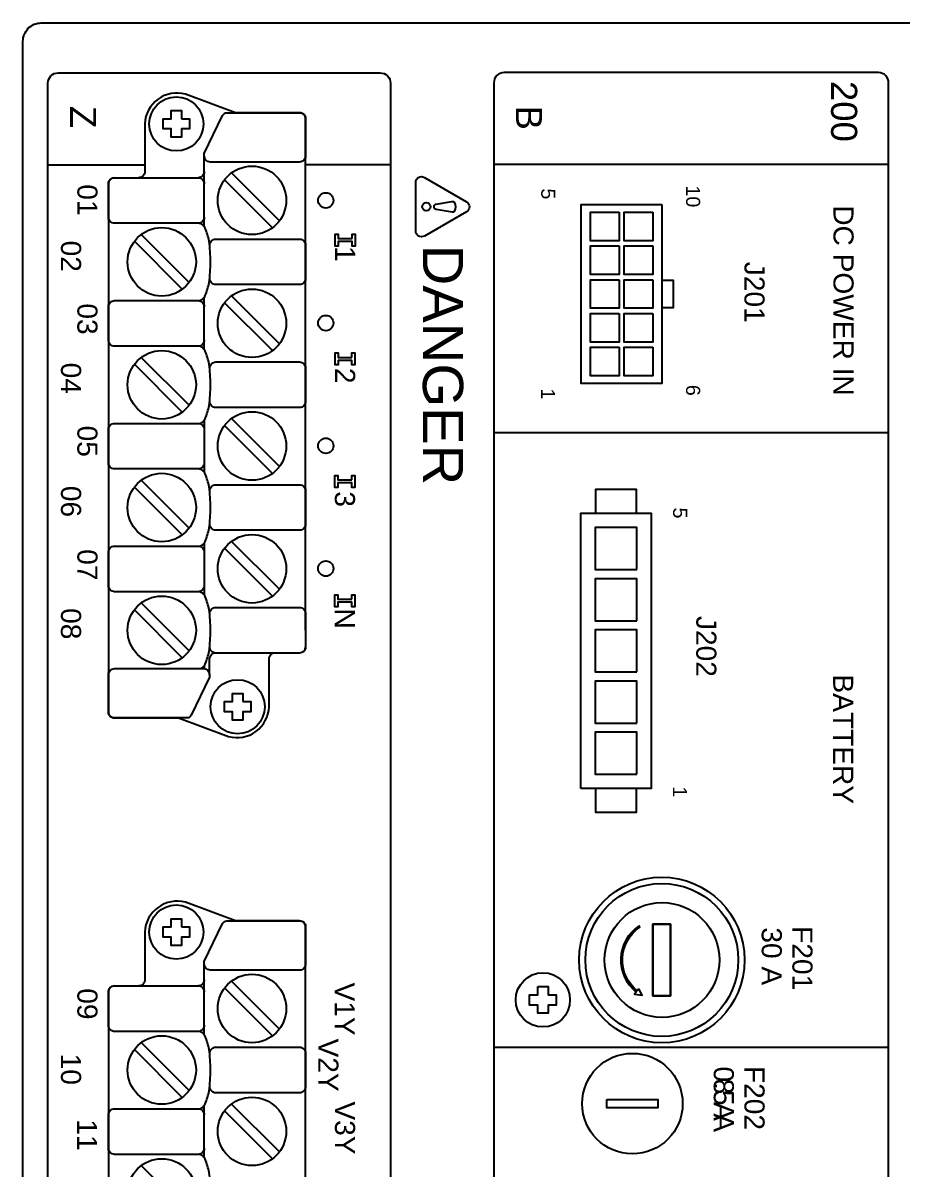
# Model space of a CAD drawing. Extents: x 3 to 47, y 1 to 34.4.
# Drawn here: x 8.52 to 12.82, y 14.26 to 19.86 of the extents above; entities that cross this region are included whole.
import ezdxf

# ---------------------------------------------------------------- set-up
doc = ezdxf.new("R2010")
doc.units = 0
doc.header["$MEASUREMENT"] = 0
for name, color, linetype in [('4_1__1__120_VAC__INCLUDES_', 7, 'CONTINUOUS'), ('4_2__2__230_VAC', 7, 'CONTINUOUS'), ('4_3__4__48_VDC', 7, 'CONTINUOUS'), ('4_4__3__125_VDC', 7, 'CONTINUOUS'), ('5_0____DWG', 7, 'CONTINUOUS')]:
    doc.layers.add(name, color=color, linetype=linetype)
doc.styles.add('ARIAL', font='arial.ttf')

msp = doc.modelspace()

# ---------------------------------------------------------------- linework, layer by layer
at = {"layer": '4_1__1__120_VAC__INCLUDES_'}
for points in [[(11.5201, 17.4669), (11.5201, 17.583), (11.3199, 17.583), (11.3199, 17.4669)], [(11.2476, 16.1219), (11.2476, 17.4669), (11.5924, 17.4669), (11.5924, 16.1219), (11.2476, 16.1219)], [(11.5225, 17.1919), (11.5225, 17.3969), (11.3175, 17.3969), (11.3175, 17.1919), (11.5225, 17.1919)], [(11.5225, 16.9418), (11.5225, 17.1468), (11.3175, 17.1468), (11.3175, 16.9418), (11.5225, 16.9418)], [(11.5225, 16.6921), (11.5225, 16.897), (11.3175, 16.897), (11.3175, 16.6921), (11.5225, 16.6921)], [(11.5225, 16.4419), (11.5225, 16.6469), (11.3175, 16.6469), (11.3175, 16.4419), (11.5225, 16.4419)], [(11.5225, 16.1918), (11.5225, 16.3968), (11.3175, 16.3968), (11.3175, 16.1918), (11.5225, 16.1918)], [(11.3199, 16.1219), (11.3199, 16.0058), (11.5201, 16.0058), (11.5201, 16.1219)], [(11.6004, 15.1085), (11.687, 15.1085), (11.687, 15.4589), (11.6004, 15.4589), (11.6004, 15.1085)]]:
    msp.add_lwpolyline(points, dxfattribs=at)
msp.add_lwpolyline([(11.5319, 15.1427), (11.5236, 15.1328, -0.508249), (11.5371, 15.4444), (11.5327, 15.451, 0.509241), (11.5192, 15.1262), (11.511, 15.1164), (11.5471, 15.1113)], format="xyb", close=True, dxfattribs=at)
for centre, radius in [((11.6441, 15.2836), 0.4046), ((11.6438, 15.2837), 0.3737), ((11.6449, 15.2837), 0.2808)]:
    msp.add_circle(centre, radius, dxfattribs=at)
at = {"layer": '4_2__2__230_VAC'}
for points in [[(11.5201, 17.4669), (11.5201, 17.583), (11.3199, 17.583), (11.3199, 17.4669)], [(11.2476, 16.1219), (11.2476, 17.4669), (11.5924, 17.4669), (11.5924, 16.1219), (11.2476, 16.1219)], [(11.5225, 17.1919), (11.5225, 17.3969), (11.3175, 17.3969), (11.3175, 17.1919), (11.5225, 17.1919)], [(11.5225, 16.9418), (11.5225, 17.1468), (11.3175, 17.1468), (11.3175, 16.9418), (11.5225, 16.9418)], [(11.5225, 16.6921), (11.5225, 16.897), (11.3175, 16.897), (11.3175, 16.6921), (11.5225, 16.6921)], [(11.5225, 16.4419), (11.5225, 16.6469), (11.3175, 16.6469), (11.3175, 16.4419), (11.5225, 16.4419)], [(11.5225, 16.1918), (11.5225, 16.3968), (11.3175, 16.3968), (11.3175, 16.1918), (11.5225, 16.1918)], [(11.3199, 16.1219), (11.3199, 16.0058), (11.5201, 16.0058), (11.5201, 16.1219)]]:
    msp.add_lwpolyline(points, dxfattribs=at)
msp.add_lwpolyline([(11.5319, 15.1427), (11.5236, 15.1328, -0.508249), (11.5371, 15.4444), (11.5327, 15.451, 0.509241), (11.5192, 15.1262), (11.511, 15.1164), (11.5471, 15.1113)], format="xyb", close=True, dxfattribs=at)
msp.add_lwpolyline([(11.687, 15.4589), (11.687, 15.1085), (11.6004, 15.1085), (11.6004, 15.4589)], close=True, dxfattribs=at)
for centre, radius in [((11.6441, 15.2836), 0.4046), ((11.6438, 15.2837), 0.3737), ((11.6449, 15.2837), 0.2808)]:
    msp.add_circle(centre, radius, dxfattribs=at)
at = {"layer": '5_0____DWG'}
for points in [[(8.61, 19.8636), (21.875, 19.8636, -0.414214), (22, 19.7386), (22, 2.7386, -0.414214), (21.875, 2.6136), (8.61, 2.6136, -0.414213), (8.52, 2.7036), (8.52, 19.7736, -0.414214), (8.61, 19.8636, -0.212206)], [(10.3174, 19.5697), (10.3174, 12.3784, -0.414214), (10.2674, 12.3284), (8.6924, 12.3284, -0.414214), (8.6424, 12.3784), (8.6424, 19.5697, -0.414214), (8.6924, 19.6197), (10.2674, 19.6197, -0.414214), (10.3174, 19.5697, -0.166204)], [(12.7026, 19.6209), (10.8726, 19.6209, 0.414214), (10.8226, 19.5709), (10.8226, 2.9107, 0.414214), (10.8726, 2.8607), (12.7026, 2.8607, 0.414214), (12.7526, 2.9107), (12.7526, 19.5709, 0.414214), (12.7026, 19.6209, 0.416628)], [(9.9022, 16.8951), (9.9022, 19.3947, 0.414215), (9.8722, 19.4247), (9.5594, 19.4247), (9.3146, 19.5156, 0.47859), (9.116, 19.3706), (9.116, 19.1372, -0.414214), (9.086, 19.1072)], [(9.4068, 18.8678), (9.4068, 19.226), (9.4965, 19.4119, -0.241986), (9.5164, 19.4247), (9.8722, 19.4248, -0.422157), (9.902, 19.3981), (9.9022, 19.2137, -0.414214), (9.8722, 19.1837), (9.4351, 19.1837, -0.390527), (9.4068, 19.2137)], [(8.968, 19.1072, 0.414213), (8.938, 19.0772), (8.9377, 16.6776)], [(9.4068, 18.9143, -0.414214), (9.3768, 18.8843), (8.968, 18.8843, -0.414214), (8.938, 18.9143), (8.938, 19.0772, -0.414214), (8.968, 19.1072), (9.3768, 19.1072, -0.414214), (9.4068, 19.0772)], [(9.4068, 19.1372, -0.414214), (9.3768, 19.1072)], [(10.689, 18.941), (10.4827, 18.8218, -0.57735), (10.4405, 18.8461), (10.4405, 19.0844, -0.57735), (10.4827, 19.1088), (10.689, 18.9896, -0.57735), (10.689, 18.941, 0.52742)], [(10.6181, 18.9389), (10.5405, 18.9517, -0.330608), (10.5307, 18.9622), (10.5307, 18.9673, -0.34684), (10.5402, 18.9785), (10.6174, 18.9915, -0.299293), (10.628, 18.9869, -0.320703), (10.6278, 18.9424, -0.275241), (10.6181, 18.9389, 0.53926)], [(9.3768, 18.5064, 0.191033), (9.4007, 18.5149, 0.081668), (9.4108, 18.5306, 0.0591), (9.4302, 18.5943, 0.034646), (9.4372, 18.6958, 0.03436), (9.4302, 18.7965, 0.0591), (9.4108, 18.8602, 0.081668), (9.4007, 18.8758, 0.191033), (9.3768, 18.8843)], [(9.4334, 18.7695), (9.4334, 18.7773, -0.414214), (9.4634, 18.8073), (9.8722, 18.8073, -0.414214), (9.9022, 18.7773), (9.9022, 18.6145, -0.414214), (9.8722, 18.5845), (9.4634, 18.5845, -0.414214), (9.4334, 18.6145), (9.4334, 18.6213)], [(9.4068, 18.3136, -0.414214), (9.3768, 18.2836), (8.968, 18.2836, -0.414214), (8.938, 18.3136), (8.938, 18.4764, -0.414214), (8.968, 18.5064), (9.3768, 18.5064, -0.414214), (9.4068, 18.4764)], [(9.3768, 17.9057, 0.191033), (9.4007, 17.9142, 0.081668), (9.4108, 17.9298, 0.0591), (9.4302, 17.9935, 0.034646), (9.4372, 18.095, 0.03436), (9.4302, 18.1957, 0.0591), (9.4108, 18.2594, 0.081668), (9.4007, 18.2751, 0.191033), (9.3768, 18.2836)], [(9.4334, 18.1687), (9.4334, 18.1766, -0.414214), (9.4634, 18.2066), (9.8722, 18.2066, -0.414214), (9.9022, 18.1766), (9.9022, 18.0137, -0.414214), (9.8722, 17.9837), (9.4634, 17.9837, -0.414214), (9.4334, 18.0137), (9.4334, 18.0205)], [(9.4068, 17.7136, -0.414214), (9.3768, 17.6836), (8.968, 17.6836, -0.414214), (8.938, 17.7136), (8.938, 17.8764, -0.414214), (8.968, 17.9064), (9.3768, 17.9064, -0.414214), (9.4068, 17.8764)], [(9.3768, 17.3056, 0.191033), (9.4007, 17.3142, 0.081668), (9.4108, 17.3298, 0.0591), (9.4302, 17.3935, 0.034646), (9.4372, 17.495, 0.03436), (9.4302, 17.5957, 0.0591), (9.4108, 17.6594, 0.081668), (9.4007, 17.675, 0.191033), (9.3768, 17.6836)], [(9.4334, 17.5687), (9.4334, 17.5766, -0.414214), (9.4634, 17.6066), (9.8722, 17.6066, -0.414214), (9.9022, 17.5766), (9.9022, 17.4137, -0.414214), (9.8722, 17.3837), (9.4634, 17.3837, -0.414214), (9.4334, 17.4137), (9.4334, 17.4205)], [(9.4068, 17.1136, -0.414214), (9.3768, 17.0836), (8.968, 17.0836, -0.414214), (8.938, 17.1136), (8.938, 17.2764, -0.414214), (8.968, 17.3064), (9.3768, 17.3064, -0.414214), (9.4068, 17.2764)], [(9.3896, 16.7076, 0.094202), (9.4007, 16.7142, 0.081668), (9.4108, 16.7298, 0.0591), (9.4302, 16.7935, 0.034646), (9.4372, 16.895, 0.03436), (9.4302, 16.9957, 0.0591), (9.4108, 17.0594, 0.081668), (9.4007, 17.075, 0.191033), (9.3768, 17.0836)], [(9.4334, 16.9687), (9.4334, 16.9766, -0.414214), (9.4634, 17.0066), (9.8722, 17.0066, -0.414214), (9.9022, 16.9766), (9.9022, 16.8137, -0.414214), (9.8722, 16.7837), (9.4634, 16.7837, -0.414214), (9.4334, 16.8137), (9.4334, 16.8205)], [(8.9377, 16.6791), (8.9377, 16.4966, 0.414214), (8.9677, 16.4666), (9.2807, 16.4666), (9.5255, 16.3757, 0.480048), (9.7237, 16.5208), (9.7237, 16.755, -0.414214), (9.7537, 16.785), (9.8719, 16.785, 0.414212), (9.9019, 16.815)], [(9.4331, 16.6776), (9.433, 16.755, -0.414214), (9.463, 16.785)], [(9.9022, 12.9451), (9.9022, 15.4447, 0.414215), (9.8722, 15.4747), (9.5594, 15.4747), (9.3146, 15.5656, 0.47859), (9.116, 15.4206), (9.116, 15.1872, -0.414214), (9.086, 15.1572)], [(9.4068, 14.9178), (9.4068, 15.276), (9.4965, 15.4619, -0.241986), (9.5164, 15.4747), (9.8722, 15.4748, -0.422157), (9.902, 15.4481), (9.9022, 15.2637, -0.414214), (9.8722, 15.2337), (9.4351, 15.2337, -0.390527), (9.4068, 15.2637)], [(9.4068, 15.1872, -0.414214), (9.3768, 15.1572)], [(8.968, 15.1572, 0.414213), (8.938, 15.1272), (8.9377, 12.7276)], [(9.4068, 14.9643, -0.414214), (9.3768, 14.9343), (8.968, 14.9343, -0.414214), (8.938, 14.9643), (8.938, 15.1272, -0.414214), (8.968, 15.1572), (9.3768, 15.1572, -0.414214), (9.4068, 15.1272)], [(9.3768, 14.5564, 0.191033), (9.4007, 14.5649, 0.081668), (9.4108, 14.5806, 0.0591), (9.4302, 14.6443, 0.034646), (9.4372, 14.7458, 0.03436), (9.4302, 14.8465, 0.0591), (9.4108, 14.9102, 0.081668), (9.4007, 14.9258, 0.191033), (9.3768, 14.9343)], [(9.4334, 14.8195), (9.4334, 14.8273, -0.414214), (9.4634, 14.8573), (9.8722, 14.8573, -0.414214), (9.9022, 14.8273), (9.9022, 14.6645, -0.414214), (9.8722, 14.6345), (9.4634, 14.6345, -0.414214), (9.4334, 14.6645), (9.4334, 14.6713)], [(9.4068, 14.3636, -0.414214), (9.3768, 14.3336), (8.968, 14.3336, -0.414214), (8.938, 14.3636), (8.938, 14.5264, -0.414214), (8.968, 14.5564), (9.3768, 14.5564, -0.414214), (9.4068, 14.5264)], [(9.3768, 13.9557, 0.191033), (9.4007, 13.9642, 0.081668), (9.4108, 13.9798, 0.0591), (9.4302, 14.0435, 0.034646), (9.4372, 14.145, 0.03436), (9.4302, 14.2457, 0.0591), (9.4108, 14.3094, 0.081668), (9.4007, 14.3251, 0.191033), (9.3768, 14.3336)]]:
    msp.add_lwpolyline(points, format="xyb", dxfattribs=at)
for points in [[(9.2949, 19.3951), (9.3352, 19.3951), (9.3352, 19.3452), (9.2949, 19.3452), (9.2949, 19.305), (9.245, 19.305), (9.245, 19.3452), (9.205, 19.3452), (9.205, 19.3951), (9.245, 19.3951), (9.245, 19.4353), (9.2949, 19.4353)], [(11.644, 18.9762), (11.644, 18.1012), (11.25, 18.1012), (11.25, 18.9762)], [(11.4345, 18.9387), (11.4345, 18.7987), (11.2945, 18.7987), (11.2945, 18.9387)], [(11.5995, 18.9387), (11.5995, 18.7987), (11.4595, 18.7987), (11.4595, 18.9387)], [(11.4345, 18.7737), (11.4345, 18.6337), (11.2945, 18.6337), (11.2945, 18.7737)], [(11.5995, 18.7737), (11.5995, 18.6337), (11.4595, 18.6337), (11.4595, 18.7737)], [(11.4345, 18.6087), (11.4345, 18.4687), (11.2945, 18.4687), (11.2945, 18.6087)], [(11.5995, 18.6087), (11.5995, 18.4687), (11.4595, 18.4687), (11.4595, 18.6087)], [(11.4345, 18.4437), (11.4345, 18.3037), (11.2945, 18.3037), (11.2945, 18.4437)], [(11.5995, 18.4437), (11.5995, 18.3037), (11.4595, 18.3037), (11.4595, 18.4437)], [(11.4345, 18.2787), (11.4345, 18.1387), (11.2945, 18.1387), (11.2945, 18.2787)], [(11.5995, 18.2787), (11.5995, 18.1387), (11.4595, 18.1387), (11.4595, 18.2787)], [(9.5948, 16.5462), (9.6351, 16.5462), (9.6351, 16.4962), (9.5948, 16.4962), (9.5948, 16.4561), (9.5449, 16.4561), (9.5449, 16.4962), (9.5049, 16.4962), (9.5049, 16.5462), (9.5449, 16.5462), (9.5449, 16.5863), (9.5948, 16.5863)], [(9.2949, 15.4451), (9.3352, 15.4451), (9.3352, 15.3952), (9.2949, 15.3952), (9.2949, 15.355), (9.245, 15.355), (9.245, 15.3952), (9.205, 15.3952), (9.205, 15.4451), (9.245, 15.4451), (9.245, 15.4853), (9.2949, 15.4853)], [(11.375, 14.6016), (11.625, 14.6016), (11.625, 14.5616), (11.375, 14.5616)]]:
    msp.add_lwpolyline(points, close=True, dxfattribs=at)
for points in [[(8.6424, 19.1696), (9.116, 19.1696)], [(10.3174, 19.1696), (9.9022, 19.1696)], [(12.7526, 19.1709), (10.8226, 19.1709)], [(9.7738, 18.8961), (9.5396, 19.1302)], [(9.7404, 18.8626), (9.5062, 19.0968)], [(9.3328, 18.5954), (9.0986, 18.8296)], [(10.1294, 18.8096), (10.1294, 18.8316), (10.144, 18.8316), (10.144, 18.7729), (10.1294, 18.7729), (10.1294, 18.795), (10.0613, 18.795), (10.0613, 18.7729), (10.0467, 18.7729), (10.0467, 18.8316), (10.0613, 18.8316), (10.0613, 18.8096), (10.1294, 18.8096)], [(9.2994, 18.562), (9.0652, 18.7962)], [(11.644, 18.6056), (11.6991, 18.6056), (11.6991, 18.4717), (11.644, 18.4717)], [(9.4068, 18.2671), (9.4068, 18.523)], [(9.7404, 18.2619), (9.5062, 18.4961)], [(9.7738, 18.2953), (9.5396, 18.5295)], [(9.3328, 17.9947), (9.0986, 18.2288)], [(10.1287, 18.229), (10.1287, 18.2511), (10.1433, 18.2511), (10.1433, 18.1923), (10.1287, 18.1923), (10.1287, 18.2144), (10.0606, 18.2144), (10.0606, 18.1923), (10.046, 18.1923), (10.046, 18.2511), (10.0606, 18.2511), (10.0606, 18.229), (10.1287, 18.229)], [(9.2994, 17.9612), (9.0652, 18.1954)], [(9.7738, 17.6953), (9.5396, 17.9295)], [(9.4068, 17.9222), (9.4068, 17.667)], [(9.7404, 17.6619), (9.5062, 17.896)], [(10.8226, 17.8612), (12.7526, 17.8612)], [(10.128, 17.6302), (10.128, 17.6523), (10.1426, 17.6523), (10.1426, 17.5936), (10.128, 17.5936), (10.128, 17.6156), (10.0599, 17.6156), (10.0599, 17.5936), (10.0453, 17.5936), (10.0453, 17.6523), (10.0599, 17.6523), (10.0599, 17.6302), (10.128, 17.6302)], [(9.2994, 17.3612), (9.0652, 17.5954)], [(9.3328, 17.3946), (9.0986, 17.6288)], [(9.4068, 17.3222), (9.4068, 17.067)], [(9.7738, 17.0953), (9.5396, 17.3295)], [(9.7404, 17.0619), (9.5062, 17.296)], [(10.128, 17.0465), (10.128, 17.0686), (10.1426, 17.0686), (10.1426, 17.0098), (10.128, 17.0098), (10.128, 17.0319), (10.0599, 17.0319), (10.0599, 17.0098), (10.0453, 17.0098), (10.0453, 17.0686), (10.0599, 17.0686), (10.0599, 17.0465), (10.128, 17.0465)], [(9.2994, 16.7612), (9.0652, 16.9954)], [(9.3328, 16.7946), (9.0986, 17.0288)], [(9.4072, 16.7074), (9.4072, 16.7228)], [(9.7404, 14.9126), (9.5062, 15.1468)], [(9.7738, 14.9461), (9.5396, 15.1802)], [(11.038, 15.1537), (11.088, 15.1537), (11.088, 15.1137), (11.1279, 15.1137), (11.1279, 15.0636), (11.088, 15.0636), (11.088, 15.0236), (11.038, 15.0236), (11.038, 15.0636), (10.9977, 15.0636), (10.9977, 15.1137), (11.038, 15.1137), (11.038, 15.1537)], [(9.2994, 14.612), (9.0652, 14.8462)], [(9.3328, 14.6454), (9.0986, 14.8796)], [(12.7526, 14.8565), (10.8226, 14.8565)], [(9.4068, 14.3171), (9.4068, 14.573)], [(9.7738, 14.3453), (9.5396, 14.5795)], [(9.7404, 14.3119), (9.5062, 14.5461)], [(9.3328, 14.0447), (9.0986, 14.2788)]]:
    msp.add_lwpolyline(points, dxfattribs=at)
msp.add_lwpolyline([(8.9378, 16.4933), (8.9377, 16.6776, -0.414214), (8.9677, 16.7076), (9.4048, 16.7076, -0.390527), (9.4331, 16.6776), (9.4331, 16.6654), (9.3434, 16.4795, -0.241514), (9.3234, 16.4666), (8.9677, 16.4666, -0.422157)], format="xyb", close=True, dxfattribs=at)
for centre, radius in [((9.2701, 19.3702), 0.1324), ((9.64, 18.9964), 0.1673), ((10.001, 18.9964), 0.0375), ((10.4922, 18.9653), 0.02), ((9.199, 18.6958), 0.1673), ((9.64, 18.3957), 0.1673), ((10.001, 18.3968), 0.0375), ((9.199, 18.095), 0.1673), ((9.64, 17.7957), 0.1673), ((10.001, 17.7967), 0.0375), ((9.199, 17.495), 0.1673), ((9.64, 17.1957), 0.1673), ((10.001, 17.1969), 0.0375), ((9.199, 16.895), 0.1673), ((9.57, 16.5212), 0.1324), ((9.2701, 15.4202), 0.1324), ((9.64, 15.0464), 0.1673), ((11.0623, 15.0887), 0.1325), ((9.199, 14.7458), 0.1673), ((11.5, 14.5816), 0.2456), ((9.64, 14.4457), 0.1673), ((9.199, 14.145), 0.1673)]:
    msp.add_circle(centre, radius, dxfattribs=at)

# ---------------------------------------------------------------- texts
at = {"layer": '4_1__1__120_VAC__INCLUDES_', "style": 'ARIAL'}
for s, height, p in [('5', 0.0688, (11.6991, 17.4951)), ('J202', 0.09833, (11.8122, 16.9652)), ('BATTERY', 0.09833, (12.4816, 16.6793)), ('1', 0.0688, (11.698, 16.1325)), ('30 A', 0.09833, (12.1322, 15.4431)), ('F201', 0.09833, (12.2822, 15.4489)), ('8 A', 0.09833, (11.8978, 14.7034))]:
    msp.add_text(s, height=height, rotation=270, dxfattribs=at).set_placement(p)
at = {"layer": '4_2__2__230_VAC', "style": 'ARIAL'}
for s, height, p in [('5', 0.0688, (11.6991, 17.4951)), ('J202', 0.09833, (11.8122, 16.9652)), ('BATTERY', 0.09833, (12.4816, 16.6793)), ('1', 0.0688, (11.698, 16.1325)), ('30 A', 0.09833, (12.1322, 15.4431)), ('F201', 0.09833, (12.2822, 15.4489)), ('8 A', 0.09833, (11.8978, 14.7034))]:
    msp.add_text(s, height=height, rotation=270, dxfattribs=at).set_placement(p)
at = {"layer": '4_3__4__48_VDC', "style": 'ARIAL'}
msp.add_text('0.5 A', height=0.09833, rotation=270, dxfattribs=at).set_placement((11.8978, 14.7633))
at = {"layer": '4_4__3__125_VDC', "style": 'ARIAL'}
msp.add_text('8 A', height=0.09833, rotation=270, dxfattribs=at).set_placement((11.8978, 14.7034))
at = {"layer": '5_0____DWG', "style": 'ARIAL'}
for s, height, p in [('200', 0.12783, (12.4713, 19.5801)), ('Z', 0.1278, (8.7503, 19.458)), ('B', 0.1278, (10.9305, 19.46)), ('01', 0.09833, (8.7862, 19.0749)), ('5', 0.0688, (11.0541, 19.0547)), ('10', 0.06883, (11.7624, 19.0693)), ('DC POWER IN', 0.098333, (12.4831, 18.9724)), ('02', 0.09833, (8.7061, 18.7996)), ('1', 0.0983, (10.0467, 18.7729)), ('DANGER', 0.1967, (10.4757, 18.7798)), ('J201', 0.09833, (12.0479, 18.6962)), ('03', 0.09833, (8.7862, 18.4929)), ('04', 0.09833, (8.7061, 18.2032)), ('2', 0.0983, (10.046, 18.1775)), ('1', 0.0688, (11.053, 18.0771)), ('6', 0.0688, (11.7624, 18.0948)), ('05', 0.09833, (8.7862, 17.8953)), ('06', 0.09833, (8.7061, 17.601)), ('3', 0.0983, (10.0453, 17.5743)), ('07', 0.09833, (8.7862, 17.2915)), ('08', 0.09833, (8.7061, 17.0034)), ('N', 0.0983, (10.0447, 17.0015)), ('09', 0.09833, (8.7861, 15.1453)), ('V1Y', 0.09833, (10.0442, 15.1736)), ('V2Y', 0.09833, (9.9642, 14.8996)), ('10', 0.09833, (8.7061, 14.8258)), ('F202', 0.09833, (12.0479, 14.7658)), ('V3Y', 0.09833, (10.0458, 14.5924)), ('11', 0.09833, (8.7846, 14.5047))]:
    msp.add_text(s, height=height, rotation=270, dxfattribs=at).set_placement(p)

doc.saveas('drawing.dxf')
